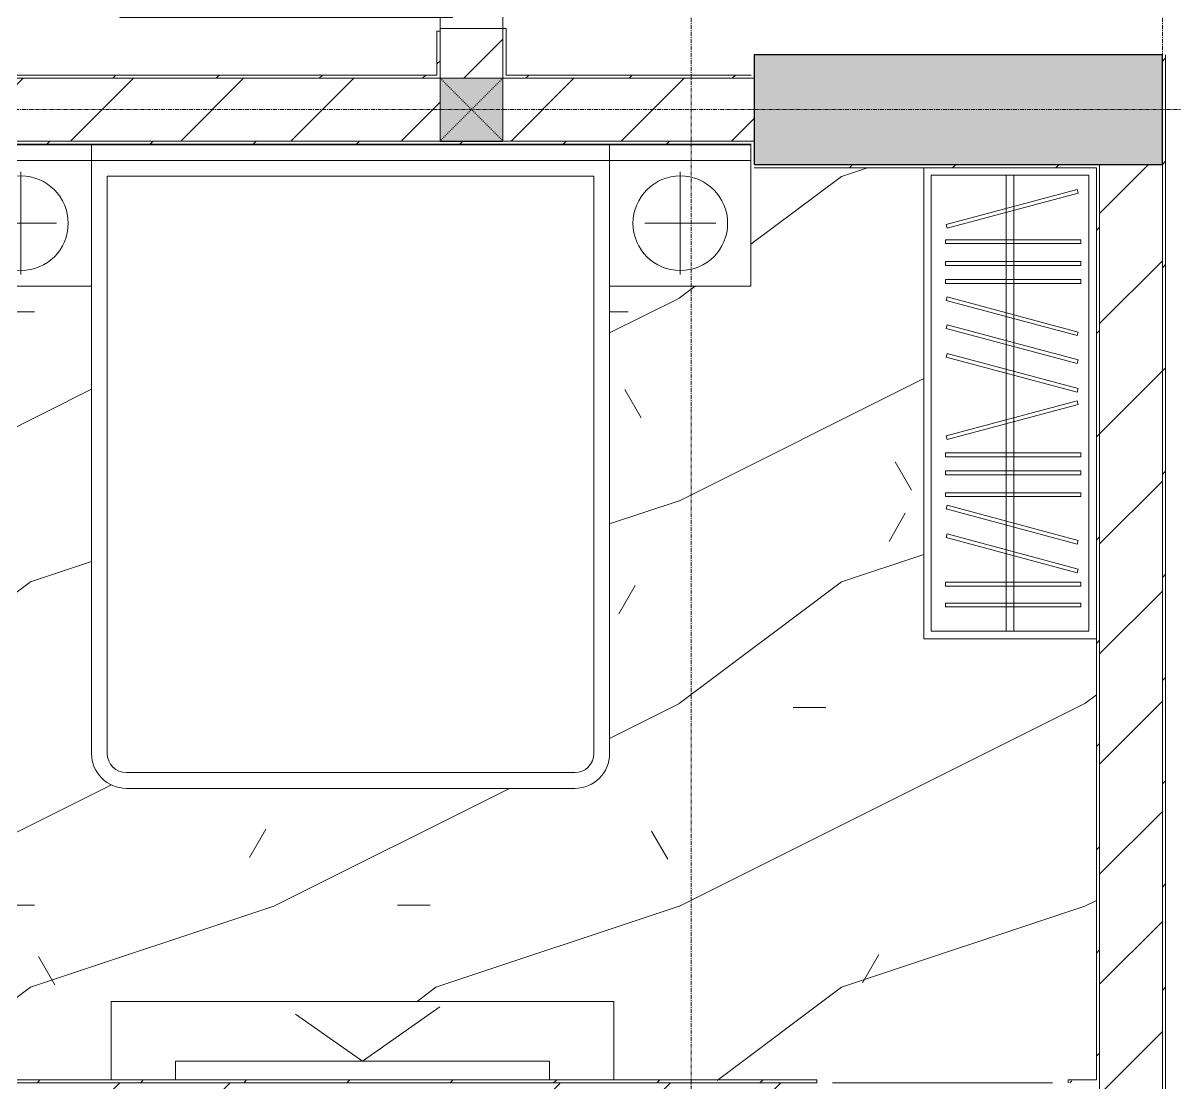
# Model space of a CAD drawing. Header units: millimetres. Extents: x 5121 to 246734, y -48180 to 129206.
# Drawn here: x 112825 to 116493, y 66837 to 70213 of the extents above; entities that cross this region are included whole.
import ezdxf

# ---------------------------------------------------------------- set-up
doc = ezdxf.new("R2010")
doc.units = ezdxf.units.MM
doc.linetypes.add('Dash', pattern=[6, 3, -3])
doc.linetypes.add('Grid Line', pattern=[22.225, 12.7, -3.175, 3.175, -3.175])
for name, color, linetype, lineweight in [('0-1', 7, 'Continuous', 5), ('A-DETL-GENF', 92, 'Continuous', 9), ('A-DOOR', 31, 'Continuous', 9), ('A-DOOR-FRAM', 31, 'Continuous', 9), ('A-FLOR-1', 50, 'Continuous', 9), ('A-FLOR-PATT-1', 9, 'Continuous', 9), ('A-WALL', 113, 'Continuous', 9), ('A-WALL-1', 250, 'Continuous', 18), ('A-WALL-2', 50, 'Continuous', 9), ('A-WALL-PATT-1', 9, 'Continuous', 9), ('A-WALL-PATT-2', 50, 'Continuous', 9), ('A-WALL-PATT-3', 111, 'Continuous', 9), ('I-FURN-1', 253, 'Continuous', 9), ('S-COLS', 52, 'Continuous', 9), ('S-COLS-1', 7, 'Continuous', 5), ('S-COLS-2', 10, 'Continuous', 25), ('S-COLS-5', 52, 'Continuous', 25), ('S-COLS-6', 52, 'Dash', 9), ('S-COLS-HDLN', 52, 'Dash', 9), ('S-GRID-1', 1, 'Grid Line', 9)]:
    doc.layers.add(name, color=color, linetype=linetype, lineweight=lineweight)
pattern_1 = [(45, (0, 0), (-175.3625, 175.3625), [])]
pattern_2 = [(45, (0, 0), (-164.40233, 164.40233), [])]

# ---------------------------------------------------------------- blocks, each defined once
blk = doc.blocks.new('NCV_TKTC_KET CAU_rvt-1-TKCS_MB TỔNG THỂ TẦNG 1')
at = {"layer": 'S-COLS-1'}
blk.add_hatch(color=256, dxfattribs=at).paths.add_polyline_path([(116252.6, 69761.9), (116452.6, 69761.9), (116452.6, 70111.9), (115152.6, 70111.8), (115152.6, 69761.9), (116252.6, 69761.9)])
at = {"layer": 'S-COLS-2'}
for p, q in [((116452.6, 70111.9), (115152.6, 70111.9)), ((115152.6, 70111.9), (115152.6, 69761.9)), ((116452.6, 69761.9), (116452.6, 70111.9)), ((115152.6, 69761.9), (116452.6, 69761.9))]:
    blk.add_line(p, q, dxfattribs=at)
blk = doc.blocks.new('GIUONG NGU-2TAB-1600x2000 - GIUONG NGU-2TAB-1600x2000-V78-TKCS_MB TỔNG THỂ TẦNG 1')
at = {"layer": 'I-FURN-1'}
for p, q in [((458.5, 0), (8.5, 0)), ((8.5, 0), (8.5, -50)), ((458.5, -50), (458.5, 0)), ((2108.2, 0), (458.5, 0)), ((458.5, 0), (458.5, -50)), ((458.5, 0), (2108.2, 0)), ((2108.2, -50), (2108.2, 0)), ((2558.2, 0), (2108.2, 0)), ((2108.2, 0), (2108.2, -50)), ((2558.2, -50), (2558.2, 0)), ((458.5, -50), (8.5, -50)), ((8.5, -50), (8.5, -450.3)), ((8.5, -50), (458.5, -50)), ((458.5, -50), (8.5, -50)), ((8.5, -50), (8.5, -450.3)), ((458.5, -450.3), (458.5, -50)), ((2108.2, -50), (458.5, -50)), ((458.5, -50), (458.5, -1938.9)), ((458.5, -50), (2108.2, -50)), ((458.5, -1938.9), (458.5, -50)), ((458.5, -450.3), (458.5, -50)), ((458.5, -50), (2108.2, -50)), ((2558.2, -50), (2108.2, -50)), ((2108.2, -50), (2108.2, -450.3)), ((2108.2, -1938.9), (2108.2, -50)), ((2108.2, -50), (2558.2, -50)), ((2108.2, -50), (2558.2, -50)), ((2108.2, -450.3), (2108.2, -50)), ((2108.2, -50), (2108.2, -1938.9)), ((2558.2, -450.3), (2558.2, -50)), ((2558.2, -50), (2558.2, -450.3)), ((233.5, -86.8), (233.5, -413.5)), ((508.5, -100), (2058.2, -100)), ((508.5, -1938.9), (508.5, -100)), ((2058.2, -100), (2058.2, -1938.9)), ((2333.2, -86.8), (2333.2, -413.5)), ((120.2, -250.2), (346.8, -250.2)), ((2446.5, -250.2), (2219.8, -250.2)), ((8.5, -450.3), (458.5, -450.3)), ((8.5, -450.3), (458.5, -450.3)), ((2108.2, -450.3), (2558.2, -450.3)), ((2558.2, -450.3), (2108.2, -450.3)), ((1997.1, -2000), (569.6, -2000)), ((569.6, -2050), (1997.1, -2050)), ((1997.1, -2050), (569.6, -2050))]:
    blk.add_line(p, q, dxfattribs=at)
for centre in [(233.5, -250.2), (2333.2, -250.2)]:
    blk.add_circle(centre, 150.7, dxfattribs=at)
for centre, radius, start, end in [((569.6, -1938.9), 111.1, 180, 270), ((569.6, -1938.9), 111.1, 180, 270), ((569.6, -1938.9), 61.1, 180, 270), ((1997.1, -1938.9), 111.1, 270, 360), ((1997.1, -1938.9), 61.1, 270, 0), ((1997.1, -1938.9), 111.1, 270, 0)]:
    blk.add_arc(centre, radius, start, end, dxfattribs=at)
blk = doc.blocks.new('TU QUAN AO-SUITE ROOM_3 - TU QUAN AO-SUITE ROOM_3-V79-TKCS_MB TỔNG THỂ TẦNG 1')
at = {"layer": 'I-FURN-1'}
for p, q in [((-550, 0), (-550, -1500)), ((-550, -1500), (-550, 0)), ((-550, -24), (-550, -576)), ((-526, -24), (-24, -24)), ((-526, -1476), (-526, -24)), ((-526, -24), (-526, -600)), ((-287, -24), (-287, -576)), ((-263, -24), (-263, -576)), ((-24, -24), (-24, -1476)), ((0, -1500), (0, 0)), ((0, 0), (0, -1500)), ((-478.3, -181.1), (-61.3, -69.4)), ((-61.3, -69.4), (-58.2, -80.9)), ((-58.2, -80.9), (-475.2, -192.7)), ((-475.2, -192.7), (-478.3, -181.1)), ((-480.1, -229.7), (-50.1, -229.7)), ((-480.1, -241.7), (-480.1, -229.7)), ((-50.1, -241.7), (-480.1, -241.7)), ((-50.1, -229.7), (-50.1, -241.7)), ((-480.1, -299.2), (-50.1, -299.2)), ((-480.1, -311.2), (-480.1, -299.2)), ((-50.1, -311.2), (-480.1, -311.2)), ((-50.1, -299.2), (-50.1, -311.2)), ((-480.1, -356.4), (-50.1, -356.4)), ((-480.1, -368.4), (-480.1, -356.4)), ((-50.1, -356.4), (-50.1, -368.4)), ((-50.1, -368.4), (-480.1, -368.4)), ((-475.2, -411.5), (-478.3, -423.1)), ((-478.3, -423.1), (-61.3, -534.9)), ((-58.2, -523.3), (-475.2, -411.5)), ((-475.2, -500.3), (-478.3, -511.9)), ((-478.3, -511.9), (-61.3, -623.6)), ((-58.2, -612.1), (-475.2, -500.3)), ((-61.3, -534.9), (-58.2, -523.3)), ((-287, -576), (-287, -1476)), ((-263, -576), (-263, -1476)), ((-526, -1476), (-526, -600)), ((-475.2, -591.5), (-478.3, -603.1)), ((-478.3, -603.1), (-61.3, -714.9)), ((-58.2, -703.3), (-475.2, -591.5)), ((-61.3, -623.6), (-58.2, -612.1)), ((-61.3, -714.9), (-58.2, -703.3)), ((-478.3, -853.9), (-61.3, -742.1)), ((-58.2, -753.7), (-475.2, -865.5)), ((-61.3, -742.1), (-58.2, -753.7)), ((-475.2, -865.5), (-478.3, -853.9)), ((-480.1, -908.6), (-480.1, -920.6)), ((-480.1, -908.6), (-480.1, -920.6)), ((-50.1, -908.6), (-480.1, -908.6)), ((-50.1, -920.6), (-50.1, -908.6)), ((-480.1, -920.6), (-50.1, -920.6)), ((-480.1, -965.8), (-480.1, -977.8)), ((-480.1, -965.8), (-480.1, -977.8)), ((-50.1, -965.8), (-480.1, -965.8)), ((-480.1, -977.8), (-50.1, -977.8)), ((-50.1, -977.8), (-50.1, -965.8)), ((-480.1, -1035.3), (-480.1, -1047.3)), ((-480.1, -1035.3), (-480.1, -1047.3)), ((-50.1, -1035.3), (-480.1, -1035.3)), ((-480.1, -1047.3), (-50.1, -1047.3)), ((-50.1, -1047.3), (-50.1, -1035.3)), ((-475.2, -1075.3), (-478.3, -1086.9)), ((-478.3, -1086.9), (-61.3, -1198.6)), ((-58.2, -1187.1), (-475.2, -1075.3)), ((-475.2, -1166.5), (-478.3, -1178.1)), ((-58.2, -1278.3), (-475.2, -1166.5)), ((-478.3, -1178.1), (-61.3, -1289.9)), ((-61.3, -1198.6), (-58.2, -1187.1)), ((-61.3, -1289.9), (-58.2, -1278.3)), ((-480.1, -1320.5), (-480.1, -1332.5)), ((-480.1, -1320.5), (-480.1, -1332.5)), ((-50.1, -1320.5), (-480.1, -1320.5)), ((-480.1, -1332.5), (-50.1, -1332.5)), ((-50.1, -1332.5), (-50.1, -1320.5)), ((-480.1, -1386.9), (-480.1, -1398.9)), ((-480.1, -1386.9), (-480.1, -1398.9)), ((-50.1, -1386.9), (-480.1, -1386.9)), ((-50.1, -1398.9), (-50.1, -1386.9)), ((-480.1, -1398.9), (-50.1, -1398.9)), ((-550, -1500), (0, -1500)), ((0, -1500), (-550, -1500)), ((-24, -1476), (-526, -1476))]:
    blk.add_line(p, q, dxfattribs=at)
blk = doc.blocks.new('RES_BAN AN - RES_BAN AN-850638-TKCS_MB TỔNG THỂ TẦNG 1')
at = {"layer": 'I-FURN-1'}
for p, q in [((0, 0), (0, -250)), ((1600, -250), (1600, 0)), ((0, -250), (1600, -250))]:
    blk.add_line(p, q, dxfattribs=at)
blk = doc.blocks.new('KE TIVI-2 - KE TIVI-2-842843-TKCS_MB TỔNG THỂ TẦNG 1')
at = {"layer": 'I-FURN-1'}
for p, q in [((-595.6, 0), (-595.6, -60)), ((595.6, -60), (595.6, 0)), ((-595.6, -60), (595.6, -60)), ((0, -60), (-245.7, -232.1)), ((213, -209.1), (0, -60))]:
    blk.add_line(p, q, dxfattribs=at)
blk = doc.blocks.new('NCV_TKTC_TANG 1_rvt-1-TKCS_MB TỔNG THỂ TẦNG 1')
at = {"layer": 'A-FLOR-PATT-1'}
h = blk.add_hatch(dxfattribs=at)
h.set_pattern_fill('FP_5', color=256, style=0, pattern_type=2)
h.set_pattern_definition([(0, (0, 0), (2519.68, 629.92), [103.937, -1785.823, 103.937, -1785.823, -10078.72]), (0, (0, 0), (2519.68, 629.92), [-3779.52, 103.937, -3675.583, 103.937, -1785.823, -4409.44]), (0, (0, 0), (2519.68, 629.92), [-9448.8, 103.937, -1155.903, 103.937, -3045.663]), (120, (944.9, 314.96), (-1805.3667, 1867.147), [103.937, -1785.823, 103.937, -11864.543]), (120, (944.9, 314.96), (-1805.3667, 1867.147), [-1993.697, -1785.823, 103.937, -3675.583, -6299.2]), (120, (944.9, 314.96), (-1805.3667, 1867.147), [-7559.04, 103.937, -1785.823, 103.937, -4305.503]), (120, (944.9, 314.96), (-1805.3667, 1867.147), [-9552.737, -1155.903, 103.937, -3045.663]), (240, (1259.84, 1574.8), (-714.3133, -2497.067), [103.937, -1785.823, 103.937, -11864.543]), (240, (1259.84, 1574.8), (-714.3133, -2497.067), [-1993.697, -1785.823, 103.937, -3675.583, -6299.2]), (240, (1259.84, 1574.8), (-714.3133, -2497.067), [-7559.04, 103.937, -1785.823, 103.937, -4305.503]), (240, (1259.84, 1574.8), (-714.3133, -2497.067), [-9552.737, -1155.903, 103.937, -3045.663])])
h.paths.add_polyline_path([(116152.6, 66836.9), (116152.6, 66846.9), (116242.6, 66846.9), (116242.5, 68252), (115692.5, 68252), (115692.5, 69751.9), (115152.6, 69751.9), (115152.6, 69826.9), (112152.6, 69826.9), (112152.6, 69761.9), (112162.6, 69761.9), (112162.6, 69751.9), (111862.6, 69751.9), (111862.6, 69761.9), (111852.6, 69761.9), (111853.6, 66846.9), (113105.6, 66846.9), (113105.6, 67096.9), (114705.6, 67096.9), (114705.6, 66846.9), (115352.6, 66843.4), (115352.6, 66836.9), (116112.6, 66836.9)])
h.paths.add_polyline_path([(113775, 67775.3), (113153.9, 67775.3), (113125.1, 67779.1), (113098.3, 67790.2), (113075.3, 67807.9), (113057.6, 67830.9), (113046.5, 67857.7), (113042.8, 67891.9), (113042.8, 69375), (112592.8, 69375), (112592.8, 69825.3), (115142.4, 69825.3), (115142.4, 69375), (114692.4, 69375), (114692.4, 67886.5), (114688.6, 67857.7), (114677.5, 67830.9), (114659.9, 67807.9), (114636.9, 67790.2), (114610.1, 67779.1), (114570.4, 67775.3), (113996, 67775.3)])
h = blk.add_hatch(dxfattribs=at)
h.set_pattern_fill('FP_4', color=256, style=0, pattern_type=2)
h.set_pattern_definition([(216.87, (516.46, 1291.15), (3873.4454, 2582.3069), [645.575, -5810.175]), (206.565, (1291.15, 903.8), (-1291.1515, -1291.1492), [1443.55, -1443.55]), (198.435, (1291.15, 258.23), (-2582.2983, -1291.1527), [816.596, -3266.38])])
h.paths.add_polyline_path([(116152.6, 66836.9), (116152.6, 66846.9), (116242.6, 66846.9), (116242.5, 68252), (115692.5, 68252), (115692.5, 69751.9), (115152.6, 69751.9), (115152.6, 69826.9), (112152.6, 69826.9), (112152.6, 69761.9), (112162.6, 69761.9), (112162.6, 69751.9), (111862.6, 69751.9), (111862.6, 69761.9), (111852.6, 69761.9), (111853.6, 66846.9), (113105.6, 66846.9), (113105.6, 67096.9), (114705.6, 67096.9), (114705.6, 66846.9), (115352.6, 66843.4), (115352.6, 66836.9), (116112.6, 66836.9)])
h.paths.add_polyline_path([(113775, 67775.3), (113153.9, 67775.3), (113125.1, 67779.1), (113098.3, 67790.2), (113075.3, 67807.9), (113057.6, 67830.9), (113046.5, 67857.7), (113042.8, 67891.9), (113042.8, 69375), (112592.8, 69375), (112592.8, 69825.3), (115142.4, 69825.3), (115142.4, 69375), (114692.4, 69375), (114692.4, 67886.5), (114688.6, 67857.7), (114677.5, 67830.9), (114659.9, 67807.9), (114636.9, 67790.2), (114610.1, 67779.1), (114570.4, 67775.3), (113996, 67775.3)])
at = {"layer": 'A-WALL-PATT-1'}
h = blk.add_hatch(dxfattribs=at)
h.set_pattern_fill('FP_2', color=256, style=0, pattern_type=2)
h.set_pattern_definition(pattern_1)
h.paths.add_polyline_path([(112767.5, 66736.9), (113802.1, 66739.6), (113802.1, 66836.9), (111852.6, 66835.3), (111852.6, 66736.9), (112540.3, 66736.9)])
h = blk.add_hatch(dxfattribs=at)
h.set_pattern_fill('FP_2', color=256, style=0, pattern_type=2)
h.set_pattern_definition(pattern_1)
h.paths.add_polyline_path([(115352.6, 66736.9), (115352.6, 66836.9), (114252.1, 66835.3), (114252.6, 66736.9), (115009.7, 66736.9)])
h.paths.add_polyline_path([(116186.6, 66736.9), (116252.6, 66736.9), (116252.6, 66836.9), (116152.6, 66835.3), (116152.6, 66736.9)])
at = {"layer": 'A-WALL-PATT-2'}
h = blk.add_hatch(dxfattribs=at)
h.set_pattern_fill('FP_10', color=256, style=0, pattern_type=2)
h.set_pattern_definition(pattern_2)
h.paths.add_polyline_path([(114152.6, 70036.9), (114152.6, 70187.4), (114142.6, 70186.6), (114142.6, 70036.9)])
h.paths.add_polyline_path([(114142.6, 71277.4), (114152.6, 71277.4), (114152.6, 73236.9), (114142.6, 73236.9), (114142.6, 71285.3)])
h = blk.add_hatch(dxfattribs=at)
h.set_pattern_fill('FP_10', color=256, style=0, pattern_type=2)
h.set_pattern_definition(pattern_2)
h.paths.add_polyline_path([(112162.6, 70036.9), (114142.6, 70037.1), (114142.6, 70046.9), (112162.6, 70046.9)])
h = blk.add_hatch(dxfattribs=at)
h.set_pattern_fill('FP_10', color=256, style=0, pattern_type=2)
h.set_pattern_definition(pattern_2)
h.paths.add_polyline_path([(114152.6, 69826.9), (115152.6, 69826.9), (115152.6, 69836.9), (112152.6, 69835.3), (112152.6, 69826.9), (114051.3, 69826.9)])
h = blk.add_hatch(dxfattribs=at)
h.set_pattern_fill('FP_10', color=256, style=0, pattern_type=2)
h.set_pattern_definition(pattern_2)
h.paths.add_polyline_path([(115692.5, 69751.9), (116242.6, 69751.9), (116242.5, 69761.9), (115152.6, 69761.9), (115152.6, 69751.9), (115364.8, 69751.9)])
h = blk.add_hatch(dxfattribs=at)
h.set_pattern_fill('FP_10', color=256, style=0, pattern_type=2)
h.set_pattern_definition(pattern_2)
h.paths.add_polyline_path([(116242.6, 66846.9), (116252.6, 66846.9), (116252.6, 69761.9), (116242.6, 69761.9), (116242.6, 66863.5)])
h = blk.add_hatch(dxfattribs=at)
h.set_pattern_fill('FP_10', color=256, style=0, pattern_type=2)
h.set_pattern_definition(pattern_2)
h.paths.add_polyline_path([(113775, 66836.9), (115352.6, 66836.9), (115352.6, 66846.9), (111852.6, 66843.4), (111852.6, 66836.9), (113713.2, 66836.9)])
h.paths.add_polyline_path([(116252.6, 66836.9), (116252.6, 66846.9), (116152.6, 66843.4), (116152.6, 66836.9), (116244.4, 66836.9)])
at = {"layer": 'A-FLOR-1'}
for p, q in [((114152.4, 71277.4), (114152.4, 70187.4)), ((116102.6, 66837), (115402.6, 66837))]:
    blk.add_line(p, q, dxfattribs=at)
at = {"layer": 'A-WALL-1'}
for p, q in [((114152.6, 70187.4), (114142.6, 70187.4)), ((114142.6, 70187.4), (114142.6, 70046.9)), ((114152.6, 70036.9), (114152.6, 70187.4)), ((114142.6, 70046.9), (112162.6, 70046.9)), ((112162.6, 70036.9), (114142.6, 70036.9)), ((114142.6, 70036.9), (114152.6, 70036.9)), ((115152.6, 69836.9), (112152.6, 69836.9)), ((112162.6, 69826.9), (115142.6, 69826.9)), ((115152.6, 69826.9), (115152.6, 69836.9)), ((116242.6, 69761.9), (115152.6, 69761.9)), ((115152.6, 69751.9), (116242.6, 69751.9)), ((116252.6, 69761.9), (116242.6, 69761.9)), ((116242.6, 69751.9), (116242.6, 66846.9)), ((116252.6, 66846.9), (116252.6, 69761.9)), ((111852.6, 66836.9), (114252.1, 66836.9)), ((115352.6, 66846.9), (111862.6, 66846.9)), ((115352.6, 66836.9), (115352.6, 66846.9)), ((116242.6, 66846.9), (116152.6, 66846.9)), ((116152.6, 66846.9), (116152.6, 66836.9)), ((116252.6, 66836.9), (116252.6, 66846.9))]:
    blk.add_line(p, q, dxfattribs=at)
at = {"layer": 'A-WALL-2'}
blk.add_line((114252.1, 66836.9), (115352.6, 66836.9), dxfattribs=at)
at = {"layer": 'I-FURN-1'}
for name, p in [('GIUONG NGU-2TAB-1600x2000 - GIUONG NGU-2TAB-1600x2000-V78-TKCS_MB TỔNG THỂ TẦNG 1', (112584.3, 69825.3)), ('TU QUAN AO-SUITE ROOM_3 - TU QUAN AO-SUITE ROOM_3-V79-TKCS_MB TỔNG THỂ TẦNG 1', (116242.5, 69752))]:
    blk.add_blockref(name, p, dxfattribs=at)
at = {"layer": 'I-FURN-1', "rotation": 180}
for name, p in [('RES_BAN AN - RES_BAN AN-850638-TKCS_MB TỔNG THỂ TẦNG 1', (114705.6, 66846.9)), ('KE TIVI-2 - KE TIVI-2-842843-TKCS_MB TỔNG THỂ TẦNG 1', (113905.6, 66846.9))]:
    blk.add_blockref(name, p, dxfattribs=at)
blk = doc.blocks.new('FD_05 - FD_05-1000x2200mm-835433-TKCS_MB TỔNG THỂ TẦNG 1')
at = {"layer": 'A-DETL-GENF'}
for p, q in [((510, -100), (470, -100)), ((470, -100), (470, -1120)), ((510, -1120), (510, -100)), ((470, -1120), (510, -1120))]:
    blk.add_line(p, q, dxfattribs=at)
blk.add_arc((510, -100), 1020, 180, 267.7525, dxfattribs=at)
at = {"layer": 'A-DOOR-FRAM'}
for p, q in [((-545, 100), (-500, 100)), ((-545, -100), (-545, 100)), ((-500, 100), (-500, -60)), ((500, 100), (545, 100)), ((500, -60), (500, 100)), ((545, 100), (545, -100)), ((-500, -60), (-510, -60)), ((-510, -60), (-510, -100)), ((510, -60), (500, -60)), ((510, -100), (510, -60)), ((-510, -100), (-545, -100)), ((545, -100), (510, -100))]:
    blk.add_line(p, q, dxfattribs=at)
blk = doc.blocks.new('G1_SOF - BO TRU - 200x200-3051103-TKCS_MB TỔNG THỂ TẦNG 1')
at = {"layer": 'S-COLS-HDLN'}
for p, q in [((-100, -100), (100, 100)), ((100, -100), (-100, 100))]:
    blk.add_line(p, q, dxfattribs=at)

msp = doc.modelspace()

# ---------------------------------------------------------------- hatches: boundary and pattern name
at = {"layer": 'A-WALL-PATT-3'}
h = msp.add_hatch(dxfattribs=at)
h.set_pattern_fill('FP_1', color=256, style=0, pattern_type=2)
h.set_pattern_definition(pattern_1)
h.paths.add_polyline_path([(114352.6, 70036.9), (114352.4, 70195.3), (114152.6, 70195.3), (114152.6, 70036.9), (114352.4, 70036.9)])
h.paths.add_polyline_path([(114313.9, 71285.3), (114352.6, 71285.3), (114352.6, 71511.9), (114152.6, 71511.9), (114152.6, 71285.3), (114192.6, 71285.3)])
h.paths.add_polyline_path([(114352.6, 71711.9), (114352.6, 74516.9), (114152.6, 74516.9), (114152.6, 71711.9)])
h = msp.add_hatch(dxfattribs=at)
h.set_pattern_fill('FP_43', color=256, style=0, pattern_type=2)
h.set_pattern_definition(pattern_2)
h.paths.add_polyline_path([(114362.6, 70046.9), (114362.6, 70195.3), (114352.6, 70195.3), (114352.6, 70046.9)])
h.paths.add_polyline_path([(114362.6, 71285.3), (114362.6, 71511.9), (114352.6, 71511.9), (114352.6, 71285.3)])
h.paths.add_polyline_path([(114357.4, 71711.9), (114362.6, 71714.4), (114361.2, 71926.9), (114352.6, 71926.9), (114352.6, 71711.9)])
h = msp.add_hatch(dxfattribs=at)
h.set_pattern_fill('FP_43', color=256, style=0, pattern_type=2)
h.set_pattern_definition(pattern_2)
h.paths.add_polyline_path([(116462.6, 49161.9), (116462.6, 51761.9), (116452.6, 51761.9), (116452.6, 49161.9)])
h.paths.add_polyline_path([(116462.6, 52751.9), (116462.6, 53861.9), (116452.6, 53861.9), (116452.6, 52751.9)])
h.paths.add_polyline_path([(116462.6, 54951.9), (116462.6, 62061.9), (116452.6, 62061.9), (116452.6, 54951.9)])
h.paths.add_polyline_path([(116462.6, 63151.9), (116462.6, 70111.9), (116452.6, 70111.5), (116452.6, 63151.9)])
h = msp.add_hatch(dxfattribs=at)
h.set_pattern_fill('FP_1', color=256, style=0, pattern_type=2)
h.set_pattern_definition(pattern_1)
h.paths.add_polyline_path([(112152.6, 69836.9), (114152.6, 69836.9), (114152.6, 70036.9), (112152.6, 70036.9), (112152.6, 69866.1)])
h.paths.add_polyline_path([(115152.6, 69836.9), (115152.5, 70036.9), (114352.6, 70035.3), (114352.6, 69836.9), (115124.4, 69836.9)])
h = msp.add_hatch(dxfattribs=at)
h.set_pattern_fill('FP_43', color=256, style=0, pattern_type=2)
h.set_pattern_definition(pattern_2)
h.paths.add_polyline_path([(115105.6, 70036.9), (115142.6, 70036.9), (115142.6, 70046.9), (114352.6, 70046.9), (114354.9, 70036.9), (115009.7, 70036.9)])
h = msp.add_hatch(dxfattribs=at)
h.set_pattern_fill('FP_1', color=256, style=0, pattern_type=2)
h.set_pattern_definition(pattern_1)
h.paths.add_polyline_path([(116452.6, 61911.9), (116452.6, 61911.9), (116452.5, 62061.9), (116252.6, 62061.9), (116252.6, 61961.9), (116452.6, 61961.9), (116452.6, 61912)])
h.paths.add_polyline_path([(116252.6, 63151.9), (116452.6, 63151.9), (116450.6, 64835.3), (116252.6, 64834.3), (116252.6, 64698.2)])
h.paths.add_polyline_path([(116452.6, 65035.3), (116452.6, 69761.9), (116252.6, 69761.9), (116252.6, 65035.3), (116452.6, 65035.3)])
at = {"layer": 'S-COLS-1'}
msp.add_hatch(color=256, dxfattribs=at).paths.add_polyline_path([(114152.6, 69836.9), (114352.6, 69836.9), (114352.4, 70036.9), (114152.6, 70035.3), (114152.6, 69897)])

# ---------------------------------------------------------------- linework, layer by layer
at = {"layer": 'A-WALL'}
for p, q in [((114352.6, 70195.3), (114352.6, 70046.9)), ((114352.6, 70046.9), (114352.6, 70195.3)), ((114152.6, 70036.9), (114352.6, 70036.9)), ((114152.6, 69836.9), (114152.6, 70036.9)), ((114352.6, 70036.9), (114352.6, 69836.9)), ((116452.6, 65035.3), (116452.6, 69761.9)), ((116452.6, 69761.9), (116452.6, 65035.3))]:
    msp.add_line(p, q, dxfattribs=at)
at = {"layer": 'A-WALL-1'}
for p, q in [((114152.6, 70195.3), (114152.6, 70036.9)), ((114362.6, 70195.3), (114352.6, 70195.3)), ((114362.6, 70046.9), (114362.6, 70195.3)), ((116452.6, 70111.9), (116452.6, 69761.9)), ((116462.6, 63151.9), (116462.6, 70111.9)), ((114152.6, 70036.9), (112152.6, 70036.9)), ((114352.6, 70046.9), (114352.6, 70036.9)), ((114352.6, 70036.9), (114352.6, 70046.9)), ((115152.6, 70036.9), (114352.6, 70036.9)), ((115142.6, 70046.9), (114362.6, 70046.9)), ((115152.6, 69836.9), (115152.6, 70036.9)), ((112152.6, 69836.9), (114152.6, 69836.9)), ((114352.6, 69836.9), (115152.6, 69836.9)), ((116252.6, 69761.9), (116252.6, 65035.3)), ((116452.6, 69761.9), (116252.6, 69761.9))]:
    msp.add_line(p, q, dxfattribs=at)
at = {"layer": 'S-COLS'}
for p, q in [((114352.6, 70036.9), (114152.6, 70036.9)), ((114152.6, 70036.9), (114152.6, 69836.9)), ((114352.6, 69836.9), (114352.6, 70036.9))]:
    msp.add_line(p, q, dxfattribs=at)
at = {"layer": 'S-COLS-5'}
msp.add_line((114152.6, 69836.9), (114352.6, 69836.9), dxfattribs=at)
at = {"layer": 'S-GRID-1'}
for p, q in [((114952.6, 23210.6), (114952.6, 78232.7)), ((116452.6, 23210.6), (116452.6, 74295.7)), ((129301.8, 69936.9), (31601.8, 69936.9))]:
    msp.add_line(p, q, dxfattribs=at)

# ---------------------------------------------------------------- block references
at = {"layer": '0-1'}
for name in ['NCV_TKTC_KET CAU_rvt-1-TKCS_MB TỔNG THỂ TẦNG 1', 'NCV_TKTC_TANG 1_rvt-1-TKCS_MB TỔNG THỂ TẦNG 1']:
    msp.add_blockref(name, (0, 0), dxfattribs=at)
at = {"layer": 'A-DOOR', "rotation": 270.0000000000001}
msp.add_blockref('FD_05 - FD_05-1000x2200mm-835433-TKCS_MB TỔNG THỂ TẦNG 1', (114252.6, 70740.3), dxfattribs=at)
at = {"layer": 'S-COLS-6', "rotation": 180}
msp.add_blockref('G1_SOF - BO TRU - 200x200-3051103-TKCS_MB TỔNG THỂ TẦNG 1', (114252.6, 69936.9), dxfattribs=at)

doc.saveas('drawing.dxf')
